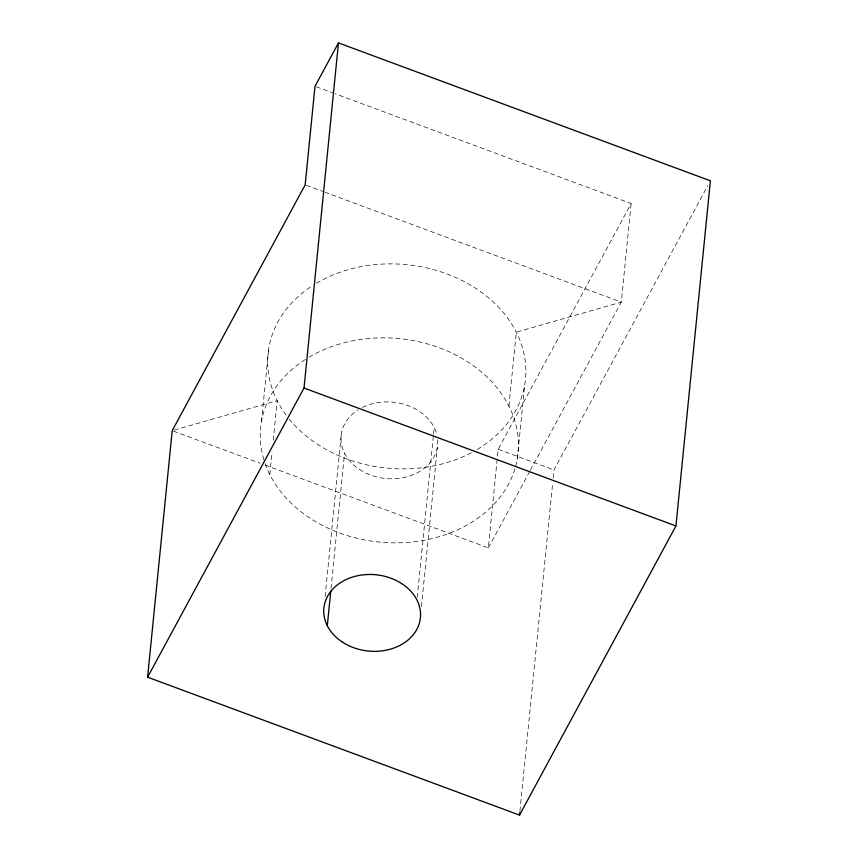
<?xml version="1.0" encoding="UTF-8"?>
<svg xmlns="http://www.w3.org/2000/svg" width="858" height="858" viewBox="0 0 858 858"><rect width="100%" height="100%" fill="white"/><g stroke="black" fill="none" stroke-linecap="round" stroke-linejoin="round"><path stroke-width="0.64" stroke-dasharray="4.29 3.22" d="M261.454 421.664L268.844 347.704M269.82 474.56L272.061 452.112M273.252 440.229L277.209 400.6L173.488 430.287M325.107 596.621L341.409 433.333M331.027 588.577L344.541 453.174M417.245 597.425L433.408 435.478M433.547 434.148L434.202 427.509M421.439 606.649L437.344 447.35M265.047 465.079L488.352 547.887L498.187 449.27L631.145 203.496L335.081 93.715M508.923 406.124L516.312 332.164L621.299 302.113L631.145 203.496M517.288 459.019L524.678 385.06M519.927 811.1L552.649 483.279M553.185 477.949L553.978 469.959L707.85 185.51M488.352 547.887L529.697 471.45M530.33 470.27L621.299 302.113L325.236 192.331M316.259 86.733L333.826 93.254M306.413 185.349L323.981 191.86M498.187 449.27L553.978 469.959M173.466 431.124L260.028 463.223M316.409 283.237A129.354 102.209 5.7 0 1 498.273 306.896A129.354 102.209 5.7 0 1 475.954 450.203M471.417 452.702A129.354 102.209 5.7 0 1 289.457 419.348M286.154 415.1A129.354 102.209 5.7 0 1 311.904 286.046M437.709 439.832A48.509 38.331 5.7 0 1 370.441 474.978A48.509 38.331 5.7 0 1 357.925 409.974M362.387 407.453A48.509 38.331 5.7 0 1 436.915 434.834M309.03 357.196A129.354 102.209 5.7 0 1 458.097 356.209A129.354 102.209 5.7 0 1 515.283 467.717M514.918 468.951A129.354 102.209 5.7 0 1 390.293 542.771A129.354 102.209 5.7 0 1 264.275 461.025M263.889 459.77A129.354 102.209 5.7 0 1 307.893 357.872"/><path stroke-width="1.29" d="M147.608 677.187L172.211 430.662L305.169 184.888L315.004 86.272L338.47 42.9L710.392 180.813L675.943 525.954L519.53 815.1L147.608 677.187L304.022 388.041L338.47 42.9M327.316 625.75L330.759 591.237M519.53 815.1L519.798 812.429M304.022 388.041L675.943 525.954M342.471 642.149A48.509 38.331 5.7 0 0 420.12 619.916A48.509 38.331 5.7 0 0 353.861 576.673A48.509 38.331 5.7 0 0 342.471 642.149"/></g></svg>
